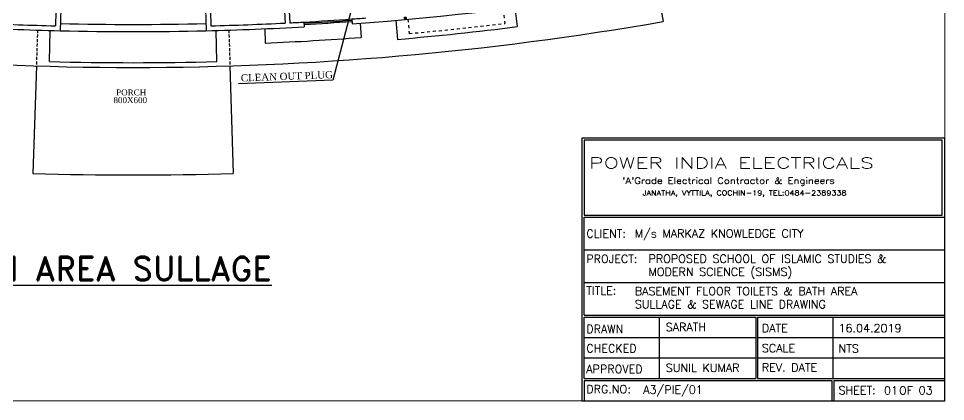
# Model space of a CAD drawing. Header units: metres. Extents: x 159409 to 239023, y 50504 to 95165.
# Drawn here: x 175294 to 179169, y 85110 to 86713 of the extents above; entities that cross this region are included whole.
import ezdxf
from ezdxf import colors
from ezdxf.entities.mleader import LeaderData, LeaderLine
from ezdxf.math import Vec2, Vec3

# ---------------------------------------------------------------- set-up
doc = ezdxf.new("R2010")
doc.units = ezdxf.units.M
doc.header["$MEASUREMENT"] = 0
doc.linetypes.add('HIDDEN', pattern=[0.125, 0.0625, -0.0625])
doc.linetypes.add('HIDDEN2', pattern=[0.1875, 0.125, -0.0625])
doc.layers.add('RJ- DRA-WASTE PIPE', color=130, linetype='Continuous', lineweight=30)
doc.layers.add('TEXT', color=3, linetype='Continuous')
doc.styles.add('DIM', font='times.ttf', dxfattribs={"height": 0.3})
doc.styles.add('ROMAND', font='ROMAND.shx')
doc.styles.add('ROMANT', font='romant', dxfattribs={"width": 0.8, "oblique": 1, "height": 3})
doc.styles.get("Standard").update_dxf_attribs({"font": 'times.ttf', "height": 18})

# ---------------------------------------------------------------- blocks, each defined once
blk = doc.blocks.new('Waste-7')
for p, q in [((-4.3, 5.3), (-5.9, 3.6)), ((-5.9, 3.6), (-2.8, 0.4)), ((-4.3, 5.3), (-3.9, 5.3)), ((-3.9, 5.3), (-2.6, 6.6)), ((-2.8, 2.3), (-2.5, 2.6)), ((-2.8, 2.3), (-2.8, 0)), ((-2.8, 0), (2.8, 0)), ((-2.5, 2.6), (-2.5, 4.4)), ((2.5, 2.6), (2.5, 4.4)), ((2.8, 2.3), (2.5, 2.6)), ((2.8, 2.3), (2.8, 0))]:
    blk.add_line(p, q)
at = {"color": 8, "lineweight": 0}
for p, q in [((-4.2, 5), (-5.7, 3.4)), ((-4.2, 5), (-2.5, 3.3)), ((-4.2, 5), (-3.8, 5)), ((-3.8, 5), (-2.7, 6)), ((-3.8, 5), (-2.5, 3.7)), ((-2.5, 2.2), (-2.2, 2.5)), ((-2.5, 2.2), (2.5, 2.2)), ((-2.5, 2.2), (-2.5, 0)), ((-2.2, 2.5), (-2.2, 4.5)), ((-2.2, 2.5), (2.2, 2.5)), ((2.2, 2.5), (2.2, 4.5)), ((2.5, 2.2), (2.2, 2.5)), ((2.5, 2.2), (2.5, 0))]:
    blk.add_line(p, q, dxfattribs=at)
blk.add_arc((0, 5.6), 2.77, 334.5854, 205.4146)
blk.add_arc((0, 5.6), 2.5, 333.2345, 206.7655, dxfattribs=at)
blk = doc.blocks.new('HF')
at = {"color": 1}
for s, height, style, width, p in [('POWER INDIA ELECTRICALS', 3.5, 'ROMANT', 1.5, (-34.43, 3.77)), ("'A'Grade Electrical Contractor & Engineers", 2, 'ROMANT', 1.2, (-23.6, -1.27)), ('JANATHA, VYTTILA, COCHIN-19, TEL:0484-2389338 ', 1.6, 'ROMAND', 1.2, (-17, -5.05))]:
    blk.add_text(s, height=height, dxfattribs=dict(at, style=style, width=width)).set_placement(p)

msp = doc.modelspace()

# ---------------------------------------------------------------- linework, layer by layer
at = {"color": 0, "ltscale": 10}
for p, q in [((175453.382, 86881.902), (175448.587, 86681.961)), ((175472.896, 86861.412), (175468.101, 86661.473)), ((176072.968, 86861.406), (176077.741, 86661.463)), ((176092.484, 86881.896), (176097.257, 86681.956)), ((177962.806, 86847.006), (177988.507, 86699.931)), ((177369.097, 86757.096), (177378.987, 86678.593)), ((176486.987, 86697.84), (176488.107, 86677.871)), ((176686.579, 86710.607), (176688.012, 86690.658)), ((176722.165, 86693.158), (176726.625, 86633.324)), ((176871.684, 86705.187), (176878.568, 86625.483)), ((175423.061, 86532.581), (175426.588, 86662.532)), ((176123.061, 86532.581), (176119.533, 86662.534)), ((176322.806, 86669.673), (176325.389, 86609.729)), ((176607.666, 86454.028), (176213.796, 86439.052))]:
    msp.add_line(p, q, dxfattribs=at)
at = {"color": 0, "ltscale": 8}
for p, q in [((176402.897, 86792.023), (176407.802, 86693.645)), ((176422.872, 86793.035), (176427.776, 86694.657)), ((175368.222, 86514.183), (175354.124, 86064.403)), ((176177.62, 86514.174), (176191.716, 86064.395))]:
    msp.add_line(p, q, dxfattribs=at)
at = {"color": 0, "linetype": 'HIDDEN', "ltscale": 200}
for p, q in [((177319.367, 86751.814), (177326.633, 86692.255)), ((176921.49, 86709.586), (176926.887, 86649.83))]:
    msp.add_line(p, q, dxfattribs=at)
at = {"color": 0, "linetype": 'HIDDEN2', "ltscale": 100}
for p, q in [((175372.921, 86664.102), (175368.222, 86514.183)), ((176172.921, 86664.095), (176177.62, 86514.174)), ((175368.222, 86514.183), (175368.222, 86514.175)), ((176177.62, 86514.174), (176177.62, 86514.169))]:
    msp.add_line(p, q, dxfattribs=at)
at = {"color": 6}
for p, q in [((177657.42, 85881.094), (177657.42, 85471.221)), ((177657.945, 85881.094), (179166.557, 85881.094)), ((177657.945, 85744.47), (179166.557, 85744.47)), ((177657.945, 85607.845), (179166.557, 85607.845)), ((177657.42, 85462.682), (177657.42, 85206.511)), ((177657.945, 85471.221), (179166.557, 85471.221)), ((177657.945, 85462.682), (178376.203, 85462.682)), ((177971.764, 85462.682), (177971.764, 85206.511)), ((178376.203, 85462.682), (178376.203, 85206.511)), ((178383.686, 85462.682), (178383.686, 85206.511)), ((178383.686, 85462.682), (178698.521, 85462.682)), ((178698.521, 85462.682), (178698.521, 85206.511)), ((178698.521, 85462.682), (179166.557, 85462.682)), ((177657.945, 85377.292), (178376.203, 85377.292)), ((178383.686, 85377.292), (179166.557, 85377.292)), ((177657.945, 85291.901), (177905.325, 85291.901)), ((177905.325, 85291.901), (178376.203, 85291.901)), ((178383.686, 85291.901), (178698.521, 85291.901)), ((178698.521, 85291.901), (179166.557, 85291.901)), ((177657.945, 85206.511), (178376.203, 85206.511)), ((177657.945, 85197.972), (178694.252, 85197.972)), ((177657.945, 85197.972), (177657.945, 85112.582)), ((178383.686, 85206.511), (178706.698, 85206.511)), ((178694.252, 85197.972), (178694.252, 85112.189)), ((178702.791, 85197.972), (178702.791, 85111.614)), ((178702.791, 85197.972), (179166.557, 85197.972)), ((178706.698, 85206.511), (179166.557, 85206.511))]:
    msp.add_line(p, q, dxfattribs=at)
at = {"color": 6, "const_width": 5.123}
msp.add_lwpolyline([(179166.557, 89854.015), (179166.557, 85112.189), (172422.808, 85112.189), (172422.808, 89854.015)], close=True, dxfattribs=at)
at = {"color": 6}
for points in [[(177649.406, 86212.446), (177649.406, 85112.189), (179166.557, 85112.189), (179166.557, 86212.446)], [(177657.945, 86203.906), (177657.945, 85889.633), (179155.343, 85889.633), (179155.343, 86203.906)]]:
    msp.add_lwpolyline(points, close=True, dxfattribs=at)
at = {"color": 0, "ltscale": 10}
for centre, radius, start, end in [((175773.022, 99426.332), 12768.5, 274.1093344, 284.7550704), ((175773.061, 99377.814), 12870, 260.0864775, 279.9122874), ((175773.022, 99426.332), 12748.5, 267.1459191, 268.5417281), ((175773.022, 99426.332), 12748.5, 271.4573728, 272.8540809), ((175773.022, 99426.332), 12748.5, 272.9439672, 273.2104621), ((175773.022, 99426.332), 12748.5, 273.2104621, 274.1093344), ((175773.022, 99426.332), 12753.5, 273.2104621, 274.1093344), ((175773.022, 99426.332), 12758.5, 273.2104621, 274.1093344), ((175773.022, 99426.332), 12748.5, 274.1093344, 274.3758293), ((175773.022, 99426.332), 12768.5, 266.8135897, 268.631606), ((175773.022, 99426.332), 12768.5, 271.3674864, 273.2104621), ((175773.022, 99426.332), 12848.5, 274.9361045, 277.1803162), ((175773.022, 99426.332), 12828.5, 272.4677937, 274.2629977), ((175773.061, 99377.814), 12850, 268.4392215, 271.5607785)]:
    msp.add_arc(centre, radius, start, end, dxfattribs=at)
at = {"color": 0, "ltscale": 8}
for radius, start, end in [(12720, 268.6262107, 271.3725257), (12690, 268.6262107, 271.3725376), (13320, 268.1976523, 271.8011362)]:
    msp.add_arc((175773.061, 99377.814), radius, start, end, dxfattribs=at)
at = {"color": 0, "linetype": 'HIDDEN', "ltscale": 200}
msp.add_arc((175773.022, 99426.332), 12828.5, 275.1604689, 276.9559518, dxfattribs=at)

# ---------------------------------------------------------------- block references
at = {"layer": 'RJ- DRA-WASTE PIPE', "xscale": -1, "rotation": 185.3397553495075}
msp.add_blockref('Waste-7', (176911.264, 86718.567), dxfattribs=at)
at = {"layer": 'TEXT', "color": 1, "xscale": 12.8085417717215, "yscale": 12.8085417717215, "zscale": 12.8085417717215}
msp.add_blockref('HF', (178120.441, 86037.134), dxfattribs=at)

# ---------------------------------------------------------------- texts
at = {"color": 4, "style": 'ROMAND'}
for s, p in [('CLIENT:', (177667.435, 85795.211)), ('PROJECT:', (177667.435, 85689.521)), ('TITLE:', (177667.435, 85556.585)), ('DRAWN', (177667.435, 85395.984)), ('DATE', (178401.375, 85399.369)), ('CHECKED', (177667.435, 85314.919)), ('SCALE', (178401.375, 85315.468)), ('APPROVED', (177667.435, 85228.364)), ('REV. DATE', (178401.375, 85234.941)), ('DRG.NO:', (177667.435, 85144.279)), ('SHEET:', (178722.057, 85139.549))]:
    msp.add_text(s, height=34.1561, dxfattribs=at).set_placement(p)
at = {"color": 244, "style": 'ROMAND'}
for s, height, p in [('M/s MARKAZ KNOWLEDGE CITY', 34.15611, (177870.112, 85795.898)), ('PROPOSED SCHOOL OF ISLAMIC STUDIES &', 34.15611, (177927.419, 85690.168)), ('MODERN SCIENCE (SISMS)', 34.15611, (177927.419, 85634.976)), ('BASEMENT FLOOR TOILETS & BATH AREA ', 34.15611, (177870.112, 85554.502)), ('SULLAGE & SEWAGE LINE DRAWING', 34.15611, (177870.112, 85499.31)), ('SARATH', 34.1561, (177999.587, 85404.171)), ('16.04.2019', 34.1561, (178722.057, 85399.369)), ('NTS', 34.1561, (178722.057, 85313.979)), ('SUNIL KUMAR', 34.15611, (177999.587, 85233.39)), ('A3/PIE/01', 34.1561, (177905.717, 85141.931)), ('01', 34.1561, (178912.156, 85138.795)), ('   OF 03', 34.1561, (178898.493, 85138.795))]:
    msp.add_text(s, height=height, dxfattribs=at).set_placement(p)
at = {"color": 232, "linetype": 'ByBlock', "insert": (172941.418, 85715.928), "char_height": 100, "attachment_point": 1}
msp.add_mtext_dynamic_manual_height_columns('{\\Fromand|c0;\\L\\C0;BASEMENT FLOOR TOILETS & BATH AREA SULLAGE & SEWAGE LINE DRAWING}', width=3732.26356, gutter_width=12.5, heights=[0], dxfattribs=at)
at = {"layer": 'TEXT', "lineweight": -2, "ltscale": 2, "style": 'DIM'}
for s, insert, char_height, width, attachment_point, rotation in [('{\\C6;CLEAN OUT PLUG}', (176223.611, 86448.423), 30, 592.79045, 7, 2.131624), ('{\\C3;800X600}', (175831.21, 86358.142), 25, 355.21968, 9, 0.003908), ('{\\C3;PORCH}', (175827.588, 86390.364), 25, 355.21968, 9, 0.003908)]:
    msp.add_mtext(s, dxfattribs=dict(at, insert=insert, char_height=char_height, width=width, attachment_point=attachment_point, rotation=rotation))

# ---------------------------------------------------------------- leaders
at = {"color": 2, "ltscale": 10}
ml = msp.add_multileader_mtext('Standard', dxfattribs=at)
ml.set_content('', color=2)
ml.set_leader_properties()
ml.build(insert=Vec2(0, 0))
ml.multileader.update_dxf_attribs({"text_right_attachment_type": 6, "dogleg_length": 0.36, "arrow_head_size": 20})
ctx = ml.context
ctx.base_point, ctx.char_height, ctx.arrow_head_size, ctx.landing_gap_size, ctx.plane_origin = Vec3(176607.126, 86504.028), 100, 20, 0.09, Vec3(176724.081, 86900.561)
ctx.right_attachment, ctx.text_align_type = 6, 2
notes = []
notes.append((ctx, [(0, (1, 1, 0), (176607.666, 86454.028), (-1, 0), 0.36, [(0, [(176724.081, 86900.561)], 0, [])])]))
ctx.mtext.insert, ctx.mtext.alignment, ctx.mtext.line_spacing_factor, ctx.mtext.flow_direction = Vec3(176607.216, 86554.028), 3, 1.5, 5
for ctx, leaders in notes:
    for number, flags, end, landing, length, lines in leaders:
        leader = LeaderData()
        leader.index, (leader.has_last_leader_line, leader.has_dogleg_vector, leader.attachment_direction) = number, flags
        leader.last_leader_point, leader.dogleg_vector, leader.dogleg_length = Vec3(end), Vec3(landing), length
        for number, points, colour, breaks in lines:
            line = LeaderLine()
            line.index, line.vertices, line.color, line.breaks = number, Vec3.list(points), colors.encode_raw_color(colour), breaks
            leader.lines.append(line)
        ctx.leaders.append(leader)

doc.saveas('drawing.dxf')
